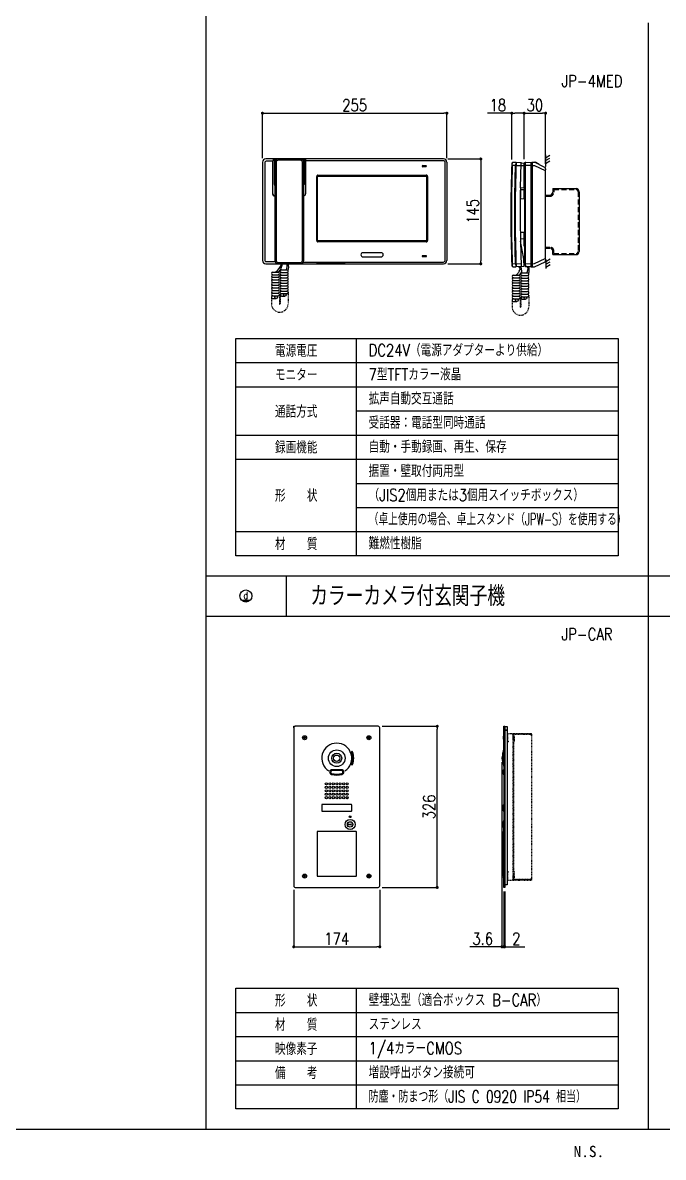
# Model space of a CAD drawing. Header units: millimetres. Extents: x 14 to 828, y 15 to 581.
# Drawn here: x 452 to 611.3, y 24.4 to 306.4 of the extents above; entities that cross this region are included whole.
import ezdxf
from ezdxf.enums import TextEntityAlignment as Align

# ---------------------------------------------------------------- set-up
doc = ezdxf.new("R2010")
doc.units = ezdxf.units.MM
doc.header["$LTSCALE"] = 0.2
for name, pattern in [('AI9-LTYPE2', [1.411111, 0.705556, -0.705556]), ('AI9-LTYPE3', [1.411111, 0.705556, -0.705556]), ('HIDDEN', [9.525, 6.35, -3.175])]:
    doc.linetypes.add(name, pattern=pattern)
doc.layers.get('Defpoints').update_dxf_attribs({"color": 5})
for name, color, linetype in [('1_シンボル', 2, 'Continuous'), ('1_寸法', 7, 'Continuous'), ('1_文字', 3, 'Continuous'), ('1_表', 7, 'Continuous'), ('枠内記述', 3, 'Continuous')]:
    doc.layers.add(name, color=color, linetype=linetype)
doc.styles.add('Dim', font='simplex.shx', dxfattribs={"width": 0.8, "bigfont": 'extfont2.shx'})
doc.styles.get("Standard").update_dxf_attribs({"font": 'simplex.shx', "width": 0.8, "bigfont": 'extfont2.shx'})
doc.styles.add('ゴシック', font='MS Gothic.ttf', dxfattribs={"height": 4})
doc.dimstyles.new('1-1', dxfattribs={"dimtxt": 3, "dimasz": 0.75, "dimexe": 0, "dimexo": 1, "dimgap": 0.5, "dimtad": 1, "dimdec": 0, "dimtxsty": 'Dim', "dimblk": 'DOT', "dimcen": 2.5, "dimadec": 0, "dimazin": 0, "dimtfac": 1, "dimtdec": 0, "dimtix": 1, "dimtmove": 2, "dimatfit": 3, "dimldrblk": '引出', "dimfxl": 1, "dimlwd": -1, "dimlwe": -1, "dimarcsym": 0})

# ---------------------------------------------------------------- blocks, each defined once
blk = doc.blocks.new('IT-ﾄﾞｱﾎﾝ')
at = {"linetype": 'ByBlock'}
blk.add_hatch(color=256, dxfattribs=at).paths.add_polyline_path([(-95, 34, 0.358477), (95, 34)])
blk.add_line((95, 34), (-95, 34), dxfattribs=at)
blk.add_circle((0, 150), 150, dxfattribs=at)
at = {"color": 0, "linetype": 'ByBlock', "width": 0.8}
blk.add_text('d', height=180, dxfattribs=at).set_placement((-5, 75), align=Align.CENTER)
blk = doc.blocks.new('_Dot')
at = {"color": 0, "linetype": 'ByBlock', "lineweight": -2}
blk.add_line((-0.5, 0), (-1, 0), dxfattribs=at)
at = {"color": 0, "linetype": 'ByBlock', "const_width": 0.5}
blk.add_lwpolyline([(-0.25, 0, 1), (0.25, 0, 1)], format="xyb", close=True, dxfattribs=at)
blk = doc.blocks.new('*D34')
at = {"layer": '1_寸法', "color": 0, "transparency": 16777216}
for p, q in [((519.39, 90.87), (519.39, 76.75)), ((540.77, 90.87), (540.77, 76.75)), ((520.14, 76.75), (540.02, 76.75))]:
    blk.add_line(p, q, dxfattribs=at)
at = {"layer": 'Defpoints', "color": 0, "transparency": 16777216}
for p in [(519.39, 91.87), (540.77, 91.87), (540.77, 76.75)]:
    blk.add_point(p, dxfattribs=at)
at = {"layer": '1_寸法', "color": 0, "transparency": 16777216, "xscale": 0.75, "yscale": 0.75, "zscale": 0.75, "rotation": 180}
blk.add_blockref('_Dot', (519.39, 76.75), dxfattribs=at)
at = {"layer": '1_寸法', "color": 0, "transparency": 16777216, "xscale": 0.75, "yscale": 0.75, "zscale": 0.75}
blk.add_blockref('_Dot', (540.77, 76.75), dxfattribs=at)
at = {"layer": '1_寸法', "color": 0, "transparency": 16777216, "insert": (530.08, 78.75), "char_height": 3, "attachment_point": 5, "style": 'Dim'}
blk.add_mtext('174', dxfattribs=at)
blk = doc.blocks.new('引出')
at = {"color": 0, "linetype": 'ByBlock', "lineweight": -2}
for p, q in [((-3.86, 1.04), (0, 0)), ((0, 0), (-1, 0))]:
    blk.add_line(p, q, dxfattribs=at)
blk = doc.blocks.new('*D35')
at = {"layer": '1_寸法', "color": 0, "transparency": 16777216}
for p, q in [((541.4, 131.55), (555.05, 131.55)), ((555.05, 92.25), (555.05, 130.8)), ((541.4, 91.5), (555.05, 91.5))]:
    blk.add_line(p, q, dxfattribs=at)
at = {"layer": 'Defpoints', "color": 0, "transparency": 16777216}
for p in [(540.4, 131.55), (555.05, 131.55), (540.4, 91.5)]:
    blk.add_point(p, dxfattribs=at)
at = {"layer": '1_寸法', "color": 0, "transparency": 16777216, "xscale": 0.75, "yscale": 0.75, "zscale": 0.75}
for p, rotation in [((555.05, 131.55), 90), ((555.05, 91.5), 270)]:
    blk.add_blockref('_Dot', p, dxfattribs=dict(at, rotation=rotation))
at = {"layer": '1_寸法', "color": 0, "transparency": 16777216, "insert": (553.05, 111.52), "char_height": 3, "attachment_point": 5, "rotation": 90, "style": 'Dim'}
blk.add_mtext('326', dxfattribs=at)
blk = doc.blocks.new('*D36')
at = {"layer": '1_寸法', "color": 0, "transparency": 16777216}
for p, q in [((571.59, 90.5), (571.59, 76.75)), ((571.83, 90.5), (571.83, 76.75)), ((570.84, 76.75), (570.09, 76.75)), ((571.59, 76.75), (571.83, 76.75)), ((572.58, 76.75), (573.33, 76.75))]:
    blk.add_line(p, q, dxfattribs=at)
at = {"layer": 'Defpoints', "color": 0, "transparency": 16777216}
for p in [(571.59, 91.5), (571.83, 91.5), (571.83, 76.75)]:
    blk.add_point(p, dxfattribs=at)
at = {"layer": '1_寸法', "color": 0, "transparency": 16777216, "xscale": 0.75, "yscale": 0.75, "zscale": 0.75}
blk.add_blockref('_Dot', (571.59, 76.75), dxfattribs=at)
at = {"layer": '1_寸法', "color": 0, "transparency": 16777216, "xscale": 0.75, "yscale": 0.75, "zscale": 0.75, "rotation": 180}
blk.add_blockref('_Dot', (571.83, 76.75), dxfattribs=at)
at = {"layer": '1_寸法', "color": 0, "transparency": 16777216, "insert": (574.71, 78.75), "char_height": 3, "attachment_point": 5, "style": 'Dim'}
blk.add_mtext('2', dxfattribs=at)
blk = doc.blocks.new('*D37')
at = {"layer": '1_寸法', "color": 0, "transparency": 16777216}
for p, q in [((571.14, 122.62), (571.14, 76.75)), ((571.59, 90.5), (571.59, 76.75)), ((570.39, 76.75), (569.64, 76.75)), ((571.14, 76.75), (571.59, 76.75)), ((572.34, 76.75), (573.09, 76.75))]:
    blk.add_line(p, q, dxfattribs=at)
at = {"layer": 'Defpoints', "color": 0, "transparency": 16777216}
for p in [(571.14, 123.62), (571.59, 91.5), (571.59, 76.75)]:
    blk.add_point(p, dxfattribs=at)
at = {"layer": '1_寸法', "color": 0, "transparency": 16777216, "xscale": 0.75, "yscale": 0.75, "zscale": 0.75}
blk.add_blockref('_Dot', (571.14, 76.75), dxfattribs=at)
at = {"layer": '1_寸法', "color": 0, "transparency": 16777216, "xscale": 0.75, "yscale": 0.75, "zscale": 0.75, "rotation": 180}
blk.add_blockref('_Dot', (571.59, 76.75), dxfattribs=at)
at = {"layer": '1_寸法', "color": 0, "transparency": 16777216, "insert": (566.36, 78.75), "char_height": 3, "attachment_point": 5, "style": 'Dim'}
blk.add_mtext('3.6', dxfattribs=at)
blk = doc.blocks.new('*D38')
at = {"layer": '1_寸法', "color": 0, "transparency": 16777216}
for p, q in [((511.62, 272.78), (511.62, 283.94)), ((512.37, 283.94), (556.71, 283.94)), ((557.46, 272.78), (557.46, 283.94))]:
    blk.add_line(p, q, dxfattribs=at)
at = {"layer": 'Defpoints', "color": 0, "transparency": 16777216}
for p in [(557.46, 283.94), (511.62, 271.78), (557.46, 271.78)]:
    blk.add_point(p, dxfattribs=at)
at = {"layer": '1_寸法', "color": 0, "transparency": 16777216, "xscale": 0.75, "yscale": 0.75, "zscale": 0.75, "rotation": 180}
blk.add_blockref('_Dot', (511.62, 283.94), dxfattribs=at)
at = {"layer": '1_寸法', "color": 0, "transparency": 16777216, "xscale": 0.75, "yscale": 0.75, "zscale": 0.75}
blk.add_blockref('_Dot', (557.46, 283.94), dxfattribs=at)
at = {"layer": '1_寸法', "color": 0, "transparency": 16777216, "insert": (534.54, 285.94), "char_height": 3, "attachment_point": 5, "style": 'Dim'}
blk.add_mtext('255', dxfattribs=at)
blk = doc.blocks.new('*D39')
at = {"layer": '1_寸法', "color": 0, "transparency": 16777216}
for p, q in [((557.65, 272.57), (565.88, 272.57)), ((565.88, 271.82), (565.88, 247.26)), ((557.65, 246.51), (565.88, 246.51))]:
    blk.add_line(p, q, dxfattribs=at)
at = {"layer": 'Defpoints', "color": 0, "transparency": 16777216}
for p in [(556.65, 272.57), (556.65, 246.51), (565.88, 246.51)]:
    blk.add_point(p, dxfattribs=at)
at = {"layer": '1_寸法', "color": 0, "transparency": 16777216, "xscale": 0.75, "yscale": 0.75, "zscale": 0.75}
for p, rotation in [((565.88, 272.57), 90), ((565.88, 246.51), 270)]:
    blk.add_blockref('_Dot', p, dxfattribs=dict(at, rotation=rotation))
at = {"layer": '1_寸法', "color": 0, "transparency": 16777216, "insert": (563.88, 259.54), "char_height": 3, "attachment_point": 5, "rotation": 90, "style": 'Dim'}
blk.add_mtext('145', dxfattribs=at)
blk = doc.blocks.new('*D40')
at = {"layer": '1_寸法', "color": 0, "transparency": 16777216}
for p, q in [((573.58, 272.45), (573.58, 283.94)), ((575.9, 283.94), (574.33, 283.94)), ((576.65, 272.48), (576.65, 283.94))]:
    blk.add_line(p, q, dxfattribs=at)
at = {"layer": 'Defpoints', "color": 0, "transparency": 16777216}
for p in [(573.58, 283.94), (573.58, 271.45), (576.65, 271.48)]:
    blk.add_point(p, dxfattribs=at)
at = {"layer": '1_寸法', "color": 0, "transparency": 16777216, "xscale": 0.75, "yscale": 0.75, "zscale": 0.75, "rotation": 180}
blk.add_blockref('_Dot', (573.58, 283.94), dxfattribs=at)
at = {"layer": '1_寸法', "color": 0, "transparency": 16777216, "xscale": 0.75, "yscale": 0.75, "zscale": 0.75}
blk.add_blockref('_Dot', (576.65, 283.94), dxfattribs=at)
at = {"layer": '1_寸法', "color": 0, "transparency": 16777216, "insert": (570.11, 285.94), "char_height": 3, "attachment_point": 5, "style": 'Dim'}
blk.add_mtext('18', dxfattribs=at)
blk = doc.blocks.new('*D41')
at = {"layer": '1_寸法', "color": 0, "transparency": 16777216}
for p, q in [((576.65, 272.48), (576.65, 283.94)), ((577.4, 283.94), (581.25, 283.94)), ((582, 271.33), (582, 283.94))]:
    blk.add_line(p, q, dxfattribs=at)
at = {"layer": 'Defpoints', "color": 0, "transparency": 16777216}
for p in [(582, 283.94), (576.65, 271.48), (582, 270.33)]:
    blk.add_point(p, dxfattribs=at)
at = {"layer": '1_寸法', "color": 0, "transparency": 16777216, "xscale": 0.75, "yscale": 0.75, "zscale": 0.75, "rotation": 180}
blk.add_blockref('_Dot', (576.65, 283.94), dxfattribs=at)
at = {"layer": '1_寸法', "color": 0, "transparency": 16777216, "xscale": 0.75, "yscale": 0.75, "zscale": 0.75}
blk.add_blockref('_Dot', (582, 283.94), dxfattribs=at)
at = {"layer": '1_寸法', "color": 0, "transparency": 16777216, "insert": (579.32, 285.94), "char_height": 3, "attachment_point": 5, "style": 'Dim'}
blk.add_mtext('30', dxfattribs=at)

msp = doc.modelspace()

# ---------------------------------------------------------------- linework, layer by layer
at = {"layer": '1_シンボル', "color": 7, "linetype": 'Continuous'}
for points in [[(582, 273.61), (582, 270.69)], [(511.62, 271.76), (511.62, 247.32)], [(512.21, 271.66), (512.21, 247.42)], [(515.49, 272.57), (512.43, 272.57)], [(514.15, 271.99), (512.53, 271.99)], [(514.15, 271.99), (514.15, 263.9)], [(514.24, 272.13), (514.23, 272.12)], [(514.23, 263.94), (514.23, 272.12)], [(514.24, 272.44), (514.24, 272.44), (514.24, 272.45), (514.24, 272.45)], [(514.24, 272.44), (514.24, 272.13)], [(514.3, 272.49), (514.62, 272.49)], [(514.59, 266.24), (514.59, 272.22)], [(514.62, 272.49), (514.77, 272.54)], [(514.68, 271.76), (514.68, 247.32)], [(514.99, 271.74), (514.99, 247.34)], [(515.09, 272.56), (515.33, 272.56)], [(521.06, 272.57), (515.49, 272.57)], [(521.04, 272.24), (520.29, 272.24), (519.2, 272.24), (518.66, 272.24), (517.88, 272.24), (517.35, 272.24), (516.26, 272.24), (515.51, 272.24)], [(521.55, 271.74), (521.55, 271.78), (521.55, 271.81), (521.54, 271.86), (521.53, 271.89), (521.51, 271.94), (521.5, 271.97), (521.47, 272.02), (521.45, 272.05), (521.42, 272.08), (521.38, 272.12), (521.35, 272.14), (521.3, 272.17), (521.28, 272.18), (521.24, 272.2), (521.22, 272.21), (521.17, 272.23), (521.13, 272.24), (521.08, 272.24), (521.04, 272.24)], [(521.06, 272.57), (521.13, 272.57), (521.22, 272.56), (521.28, 272.54), (521.37, 272.51), (521.42, 272.49), (521.51, 272.44), (521.55, 272.41), (521.63, 272.34), (521.66, 272.31), (521.71, 272.25), (521.73, 272.21), (521.78, 272.12), (521.81, 272.07), (521.84, 271.99), (521.85, 271.92), (521.87, 271.83), (521.87, 271.76)], [(556.65, 272.57), (521.06, 272.57)], [(521.22, 272.56), (521.46, 272.56)], [(521.46, 272.56), (521.48, 272.56), (521.5, 272.56), (521.52, 272.56), (521.54, 272.56), (521.57, 272.56), (521.59, 272.55), (521.61, 272.55), (521.63, 272.55), (521.64, 272.55), (521.67, 272.55), (521.69, 272.55), (521.71, 272.55), (521.73, 272.55), (521.76, 272.55), (521.78, 272.54)], [(521.55, 247.34), (521.55, 271.74)], [(521.78, 272.54), (521.93, 272.49)], [(521.87, 247.31), (521.87, 271.76)], [(521.93, 272.49), (521.93, 272.48), (521.94, 272.47), (521.95, 272.44), (521.95, 272.43), (521.95, 272.41), (521.95, 272.4), (521.95, 272.38), (521.95, 272.37), (521.96, 272.35), (521.96, 272.34), (521.96, 272.32), (521.96, 272.3), (521.96, 272.29), (521.96, 272.27), (521.96, 272.25), (521.96, 272.24), (521.96, 272.22)], [(521.93, 272.49), (522.26, 272.49)], [(521.96, 272.22), (521.96, 266.24)], [(522.31, 272.44), (522.31, 272.13)], [(556.58, 272.13), (522.31, 272.13)], [(522.31, 272.13), (522.32, 272.12)], [(522.32, 272.12), (522.32, 263.94)], [(551.44, 270.91), (552.25, 270.91)], [(557.02, 247.39), (557.02, 271.69)], [(557.46, 271.76), (557.46, 247.32)], [(573.68, 271.46), (573.58, 271.45)], [(573.81, 271.72), (573.6, 271.51)], [(573.91, 271.73), (573.71, 271.52)], [(574, 270.95), (573.71, 270.95)], [(573.87, 271.75), (574.58, 271.79)], [(574.55, 270.98), (574, 270.95)], [(574.55, 246.53), (574.45, 249.87), (574.37, 254.41), (574.34, 257.03), (574.34, 260.48), (574.37, 263.1), (574.45, 267.64), (574.55, 270.98)], [(574.57, 271.7), (574.55, 270.98)], [(574.55, 270.98), (574.64, 270.98)], [(574.55, 270.98), (574.64, 270.98)], [(574.55, 270.98), (574.64, 270.98)], [(574.58, 271.79), (574.57, 271.7)], [(574.57, 271.7), (574.66, 271.7)], [(574.57, 271.7), (574.66, 271.7)], [(574.59, 271.7), (574.66, 271.7)], [(574.64, 270.98), (575.9, 270.91)], [(574.67, 271.79), (574.66, 271.7)], [(574.67, 271.79), (575.92, 271.72)], [(575.75, 265.4), (575.94, 271.54)], [(575.9, 270.91), (576.64, 270.94)], [(575.92, 271.72), (575.92, 271.6)], [(576.65, 271.48), (576.01, 271.51)], [(576.65, 271.48), (576.01, 271.51)], [(576.65, 271.48), (576.01, 271.51)], [(576.64, 265.45), (576.64, 271.48)], [(576.82, 271.2), (576.91, 271.3)], [(576.82, 262.65), (576.82, 271.2)], [(576.9, 271.71), (578.44, 271.79)], [(576.91, 271.3), (577, 271.3)], [(576.91, 271.3), (576.91, 271.3)], [(577, 246.21), (577, 271.66)], [(577, 270.91), (577.05, 270.91)], [(578.44, 270.98), (577.05, 270.91)], [(578.44, 271.79), (578.44, 271.59)], [(578.44, 245.72), (578.44, 271.59)], [(578.44, 271.59), (578.62, 271.59)], [(578.44, 270.98), (578.62, 270.98)], [(578.62, 271.79), (579.48, 271.74)], [(578.62, 271.79), (578.62, 271.59)], [(578.62, 271.59), (578.62, 245.72)], [(578.62, 270.98), (579.25, 270.95)], [(580.42, 271.2), (579.25, 271.75)], [(579.25, 270.95), (581.92, 269.67)], [(580.42, 271.3), (579.48, 271.74)], [(580.42, 271.2), (580.42, 271.3)], [(580.42, 271.2), (581.9, 270.49)], [(582, 272.89), (583.07, 273.51)], [(582, 272.17), (583.07, 272.79)], [(582, 271.45), (583.07, 272.08)], [(582, 271.45), (583.07, 272.08)], [(525.09, 252.27), (525.09, 268.25)], [(525.33, 252.3), (525.33, 268.21)], [(525.39, 268.55), (552.33, 268.55)], [(525.42, 268.3), (552.3, 268.3)], [(552.25, 270.64), (551.44, 270.64)], [(552.38, 268.21), (552.38, 252.3)], [(552.63, 268.25), (552.63, 252.27)], [(581.92, 269.67), (582, 269.67)], [(582, 270.15), (582, 270.33)], [(582, 270.15), (582, 269.83)], [(582, 247.68), (582, 269.83)], [(575.75, 265.4), (576.64, 265.45)], [(576.64, 265.45), (576.64, 264.91)], [(583.79, 265.2), (589.57, 265.2)], [(583.79, 265.2), (583.79, 264.32)], [(575.74, 262.8), (575.74, 264.79)], [(575.79, 262.74), (576.82, 262.65)], [(576.64, 264.91), (575.82, 264.87)], [(576.64, 264.91), (575.82, 264.87)], [(576.64, 264.91), (575.82, 264.87)], [(576.64, 262.72), (576.64, 264.91)], [(576.82, 254.42), (576.82, 262.65)], [(582.03, 263.56), (583.04, 263.56)], [(590.32, 264.44), (590.32, 249.55)], [(575.86, 254.34), (576.64, 254.41)], [(576.64, 254.41), (576.82, 254.42)], [(576.64, 252.59), (576.64, 254.36)], [(576.82, 254.42), (576.82, 250.87)], [(552.33, 251.97), (525.39, 251.97)], [(552.3, 252.21), (525.42, 252.21)], [(576.59, 252.65), (575.74, 252.7)], [(576.49, 248.12), (575.76, 252.1)], [(575.76, 252.1), (575.92, 245.96)], [(576.64, 250.93), (576.64, 252.59)], [(541.1, 249.27), (536.61, 249.27)], [(536.61, 248.23), (541.1, 248.23)], [(552.29, 248.48), (551.4, 248.48)], [(551.4, 248.3), (552.29, 248.3)], [(576.66, 248.37), (576.82, 248.37)], [(576.82, 250.87), (576.69, 250.87)], [(576.82, 248.37), (576.82, 250.87)], [(576.82, 248.37), (576.82, 247.56)], [(582.03, 250.43), (583.04, 250.43)], [(583.79, 248.8), (583.79, 249.68)], [(583.79, 248.8), (589.57, 248.8)], [(512.43, 246.51), (525.02, 246.51)], [(512.53, 247.09), (514.71, 247.09)], [(515.51, 246.84), (516.26, 246.84), (517.35, 246.84), (517.88, 246.84), (518.66, 246.84), (519.2, 246.84), (520.29, 246.84), (521.04, 246.84)], [(521.77, 246.94), (556.58, 246.94)], [(525.02, 246.51), (525.06, 246.54)], [(532.16, 246.54), (525.06, 246.54)], [(525.14, 246.51), (525.11, 246.54)], [(525.14, 246.51), (532.08, 246.51)], [(525.18, 246.54), (525.15, 246.51)], [(525.18, 246.54), (525.18, 246.54)], [(532.08, 246.51), (532.11, 246.54)], [(532.2, 246.51), (532.16, 246.54)], [(532.2, 246.51), (556.65, 246.51)], [(573.6, 246), (573.81, 245.79)], [(573.71, 246.56), (573.68, 246.05)], [(573.71, 246.56), (574.55, 246.53)], [(573.91, 245.78), (573.71, 245.99)], [(573.87, 245.76), (574.58, 245.72)], [(573.91, 245.78), (573.92, 245.78), (573.93, 245.77), (573.93, 245.77), (573.94, 245.76), (573.95, 245.76)], [(573.95, 245.76), (573.96, 245.76), (573.96, 245.76), (573.96, 245.76)], [(573.96, 245.76), (573.97, 245.75)], [(574.55, 246.53), (574.57, 245.81)], [(574.55, 246.53), (574.64, 246.53)], [(574.57, 245.81), (574.66, 245.81)], [(574.58, 245.72), (574.57, 245.81)], [(574.64, 246.53), (575.9, 246.6)], [(574.66, 245.81), (574.67, 245.72)], [(576.64, 245.83), (574.67, 245.72)], [(575.92, 245.96), (575.96, 245.79)], [(576.82, 247.56), (576.66, 247.57)], [(576.82, 246.31), (576.82, 247.56)], [(576.82, 246.31), (576.91, 246.21)], [(576.91, 246.21), (576.91, 246.21)], [(576.91, 246.21), (577, 246.21)], [(577, 246.6), (578.44, 246.53)], [(577, 246.21), (577, 245.85)], [(578.44, 245.72), (577.05, 245.79)], [(578.44, 246.53), (578.62, 246.53)], [(578.44, 245.72), (578.62, 245.72)], [(578.62, 246.53), (579.25, 246.56)], [(578.62, 245.72), (579.25, 245.75)], [(578.62, 245.72), (579.25, 245.75)], [(579.25, 246.56), (581.92, 247.84)], [(579.25, 245.75), (581.9, 247.02)], [(581.92, 247.84), (582, 247.84)], [(582, 247.68), (582, 247.36)], [(582, 247.18), (582, 247.36)], [(582.03, 247.12), (583.11, 247.74)], [(582.03, 247.52), (582.03, 245.33)], [(582.03, 246.4), (583.11, 247.02)], [(582.03, 245.69), (583.11, 246.31)], [(514.16, 244.46), (514.92, 244.46)], [(514.16, 243.81), (515.5, 243.81)], [(514.16, 243.15), (515.5, 243.15)], [(514.92, 244.46), (515.5, 244.46)], [(516.33, 245), (517.68, 245)], [(516.33, 244.34), (517.68, 244.34)], [(516.33, 243.69), (517.68, 243.69)], [(516.33, 243.03), (517.68, 243.03)], [(573.98, 243.71), (574.74, 243.71)], [(573.98, 243.05), (575.32, 243.05)], [(574.74, 243.71), (575.32, 243.71)], [(576.15, 244.25), (577.5, 244.25)], [(576.15, 243.59), (577.5, 243.59)], [(576.15, 242.94), (577.5, 242.94)], [(514.16, 242.5), (515.5, 242.5)], [(514.16, 242.49), (515.5, 242.49)], [(514.16, 241.84), (515.5, 241.84)], [(514.16, 241.18), (515.5, 241.18)], [(514.16, 241.18), (515.5, 241.18)], [(514.16, 240.52), (515.5, 240.52)], [(514.16, 239.87), (515.5, 239.87)], [(514.16, 239.86), (515.5, 239.86)], [(516.33, 242.38), (517.68, 242.38)], [(516.33, 241.72), (517.68, 241.72)], [(516.33, 241.06), (517.68, 241.06)], [(516.33, 240.41), (517.68, 240.41)], [(516.33, 239.74), (517.68, 239.74)], [(573.98, 242.4), (575.32, 242.4)], [(573.98, 241.75), (575.32, 241.75)], [(573.98, 241.74), (575.32, 241.74)], [(573.98, 241.09), (575.32, 241.09)], [(573.98, 240.43), (575.32, 240.43)], [(573.98, 240.43), (575.32, 240.43)], [(573.98, 239.77), (575.32, 239.77)], [(576.15, 242.28), (577.5, 242.28)], [(576.15, 241.63), (577.5, 241.63)], [(576.15, 240.97), (577.5, 240.97)], [(576.15, 240.31), (577.5, 240.31)], [(514.16, 239.2), (515.5, 239.2)], [(514.16, 238.55), (515.5, 238.55)], [(514.2, 237.88), (515, 237.88)], [(516.33, 239.09), (517.68, 239.09)], [(516.37, 238.44), (517.18, 238.44)], [(573.98, 239.12), (575.32, 239.12)], [(573.98, 239.11), (575.32, 239.11)], [(573.98, 238.45), (575.32, 238.45)], [(573.98, 237.8), (575.32, 237.8)], [(574.02, 237.13), (574.82, 237.13)], [(576.15, 239.66), (577.5, 239.66)], [(576.15, 238.99), (577.5, 238.99)], [(576.15, 238.34), (577.5, 238.34)], [(576.2, 237.69), (577, 237.69)], [(519.39, 131.18), (519.39, 131.55), (519.76, 131.55)], [(571.37, 124.4), (571.37, 124.49)], [(571.59, 125.64), (571.59, 121.61), (571.58, 121.61)], [(571.59, 125.64), (571.58, 125.64)], [(571.14, 123.62), (571.37, 123.62)], [(571.37, 122.76), (571.37, 122.84)], [(531.26, 120.55), (528.89, 120.55)], [(571.57, 119.46), (571.55, 119.64), (571.47, 120.74), (571.59, 120.75)], [(571.49, 119.7), (571.5, 119.68), (571.5, 119.66), (571.52, 119.65), (571.53, 119.64), (571.55, 119.64)], [(571.55, 119.64), (571.59, 119.64)], [(571.56, 119.46), (571.59, 119.46)], [(532.86, 113.62), (532.79, 113.67), (532.61, 113.54), (532.62, 113.53)], [(532.92, 113.75), (532.85, 113.7), (532.89, 113.67)], [(571.46, 112.04), (571.59, 112.05)], [(571.46, 110.51), (571.46, 112.04)], [(571.46, 110.51), (571.59, 110.5)], [(571.51, 94.61), (571.51, 105.38), (571.59, 105.38)], [(571.51, 105.26), (571.59, 105.26)]]:
    msp.add_lwpolyline(points, dxfattribs=at)
for points in [[(512.43, 272.57, 0.414214), (511.62, 271.76)], [(512.53, 271.99, 0.414541), (512.21, 271.66)], [(514.3, 272.49, 0.398756), (514.24, 272.45)], [(514.62, 272.49, 0.084787), (514.59, 272.22)], [(515.49, 272.57, 0.413924), (514.68, 271.76)], [(515.09, 272.56, 0.030991), (514.77, 272.54)], [(515.51, 272.24, 0.418422), (514.99, 271.74)], [(522.31, 272.44, 0.377982), (522.26, 272.49)], [(551.44, 270.91, 1), (551.44, 270.64)], [(552.25, 270.64, 1), (552.25, 270.91)], [(557.02, 271.69, 0.414545), (556.58, 272.13)], [(557.46, 271.76, 0.414214), (556.65, 272.57)], [(573.58, 271.45, 0.017664), (573.58, 246.06)], [(573.71, 270.95, 0.016976), (573.71, 246.56)], [(573.6, 271.51, 0.187298), (573.58, 271.45)], [(573.71, 271.52, 0.191709), (573.68, 271.46)], [(573.71, 270.95, 0.061032), (573.68, 271.46)], [(573.87, 271.75, 0.187272), (573.81, 271.72)], [(573.97, 271.75, 0.18833), (573.91, 271.73)], [(574.66, 271.7, 0.01806), (574.66, 245.81)], [(574.66, 271.7, 0.01806), (574.66, 245.81)], [(574.66, 271.7, 0.01806), (574.66, 245.81)], [(575.92, 271.6, 0.40943), (576.01, 271.51)], [(575.92, 271.6, 0.40943), (576.01, 271.51)], [(576.9, 271.71, 0.358834), (576.64, 271.48)], [(577.05, 271.72, 0.39896), (577, 271.66)], [(525.39, 268.55, 0.417825), (525.09, 268.25)], [(525.42, 268.3, 0.417822), (525.33, 268.21)], [(552.38, 268.21, 0.417822), (552.3, 268.3)], [(552.63, 268.25, 0.417813), (552.33, 268.55)], [(582, 270.33, 0.288836), (581.9, 270.49)], [(582, 269.83, 0.229416), (582, 270.15)], [(514.59, 266.24, 0.141523), (514.68, 265.92)], [(521.87, 265.92, 0.141523), (521.96, 266.24)], [(575.75, 265.4, 0.00929), (575.75, 252.13)], [(590.32, 264.44, 0.414214), (589.57, 265.2)], [(514.15, 263.9, 0.394836), (514.68, 263.33)], [(514.23, 263.94, 0.367112), (514.68, 263.41)], [(521.87, 263.41, 0.367112), (522.32, 263.94)], [(575.82, 264.87, 0.386208), (575.74, 264.78)], [(575.82, 264.87, 0.386208), (575.74, 264.78)], [(575.74, 262.8, 0.388867), (575.79, 262.74)], [(576.64, 262.72, 0.388875), (576.69, 262.67)], [(583.04, 263.56, 0.414214), (583.79, 264.32)], [(575.86, 254.34, 0.255411), (575.72, 254.25)], [(576.69, 254.41, 0.39896), (576.64, 254.36)], [(525.09, 252.27, 0.417813), (525.39, 251.97)], [(525.33, 252.3, 0.417822), (525.42, 252.21)], [(552.3, 252.21, 0.417822), (552.38, 252.3)], [(552.33, 251.97, 0.417813), (552.63, 252.27)], [(576.64, 252.59, 0.396059), (576.59, 252.65)], [(536.61, 249.27, 1), (536.61, 248.23)], [(541.1, 248.23, 1), (541.1, 249.27)], [(551.4, 248.48, 1), (551.4, 248.3)], [(552.29, 248.3, 1), (552.29, 248.48)], [(576.63, 248.34, 0.214501), (576.63, 247.59)], [(576.66, 248.37, 0.281025), (576.63, 248.34)], [(576.64, 250.93, 0.398943), (576.69, 250.87)], [(583.79, 249.68, 0.414214), (583.04, 250.43)], [(589.57, 248.8, 0.414214), (590.32, 249.55)], [(511.62, 247.32, 0.414214), (512.43, 246.51)], [(512.21, 247.42, 0.414541), (512.53, 247.09)], [(514.68, 247.32, 0.41423), (515.49, 246.51)], [(514.99, 247.34, 0.418441), (515.51, 246.84)], [(521.04, 246.84, 0.418462), (521.55, 247.34)], [(521.06, 246.51, 0.413922), (521.87, 247.31)], [(556.58, 246.94, 0.414545), (557.02, 247.39)], [(556.65, 246.51, 0.414214), (557.46, 247.32)], [(573.58, 246.06, 0.187298), (573.6, 246)], [(573.68, 246.05, 0.188953), (573.71, 245.99)], [(573.81, 245.79, 0.187272), (573.87, 245.76)], [(576.64, 245.83, 0.032018), (576.49, 248.12)], [(576.63, 247.59, 0.281025), (576.66, 247.57)], [(577, 245.85, 0.398959), (577.05, 245.79)], [(581.9, 247.02, 0.288836), (582, 247.18)], [(582, 247.36, 0.229416), (582, 247.68)], [(514.16, 244.46, 0.999998), (514.16, 243.81)], [(514.16, 243.81, 0.999998), (514.16, 243.15)], [(514.16, 243.15, 0.999998), (514.16, 242.49)], [(515.5, 243.81, 1.000002), (515.5, 244.46)], [(515.5, 243.15, 1.000002), (515.5, 243.81)], [(515.5, 242.49, 1.000002), (515.5, 243.15)], [(516.33, 245, 0.999998), (516.33, 244.34)], [(516.33, 244.34, 0.999998), (516.33, 243.69)], [(516.33, 243.69, 0.999998), (516.33, 243.03)], [(516.33, 243.04, 0.999998), (516.33, 242.38)], [(517.68, 244.34, 1.000002), (517.68, 245)], [(517.68, 243.69, 1.000002), (517.68, 244.34)], [(517.68, 243.03, 1.000002), (517.68, 243.69)], [(517.68, 242.38, 1.000002), (517.68, 243.04)], [(573.98, 243.71, 0.999998), (573.98, 243.05)], [(573.98, 243.05, 0.999998), (573.98, 242.4)], [(575.32, 243.05, 1.000002), (575.32, 243.71)], [(575.32, 242.4, 1.000002), (575.32, 243.05)], [(576.15, 244.25, 0.999998), (576.15, 243.59)], [(576.15, 243.59, 0.999998), (576.15, 242.94)], [(576.15, 242.94, 0.999998), (576.15, 242.28)], [(577.5, 243.59, 1.000002), (577.5, 244.25)], [(577.5, 242.94, 1.000002), (577.5, 243.59)], [(577.5, 242.28, 1.000002), (577.5, 242.94)], [(514.16, 242.5, 0.999998), (514.16, 241.84)], [(514.16, 241.84, 0.999998), (514.16, 241.18)], [(514.16, 241.18, 0.999998), (514.16, 240.52)], [(514.16, 240.52, 0.999998), (514.16, 239.87)], [(514.16, 239.86, 0.999998), (514.16, 239.2)], [(515.5, 241.84, 1.000002), (515.5, 242.5)], [(515.5, 241.18, 1.000002), (515.5, 241.84)], [(515.5, 240.52, 1.000002), (515.5, 241.18)], [(515.5, 239.87, 1.000002), (515.5, 240.52)], [(515.5, 239.2, 1.000002), (515.5, 239.86)], [(516.33, 242.38, 0.999998), (516.33, 241.72)], [(516.33, 241.72, 0.999998), (516.33, 241.06)], [(516.33, 241.06, 0.999998), (516.33, 240.41)], [(516.33, 240.4, 0.999998), (516.33, 239.74)], [(516.33, 239.74, 0.999998), (516.33, 239.09)], [(517.68, 241.72, 1.000002), (517.68, 242.38)], [(517.68, 241.06, 1.000002), (517.68, 241.72)], [(517.68, 240.41, 1.000002), (517.68, 241.06)], [(517.68, 239.74, 1.000002), (517.68, 240.4)], [(517.68, 239.09, 1.000002), (517.68, 239.74)], [(573.98, 242.4, 0.999998), (573.98, 241.74)], [(573.98, 241.75, 0.999998), (573.98, 241.09)], [(573.98, 241.09, 0.999998), (573.98, 240.43)], [(573.98, 240.43, 0.999998), (573.98, 239.77)], [(573.98, 239.77, 0.999998), (573.98, 239.12)], [(575.32, 241.74, 1.000002), (575.32, 242.4)], [(575.32, 241.09, 1.000002), (575.32, 241.75)], [(575.32, 240.43, 1.000002), (575.32, 241.09)], [(575.32, 239.77, 1.000002), (575.32, 240.43)], [(575.32, 239.12, 1.000002), (575.32, 239.77)], [(576.15, 242.28, 0.999998), (576.15, 241.63)], [(576.15, 241.63, 0.999998), (576.15, 240.97)], [(576.15, 240.97, 0.999998), (576.15, 240.31)], [(576.15, 240.31, 0.999998), (576.15, 239.66)], [(577.5, 241.63, 1.000002), (577.5, 242.28)], [(577.5, 240.97, 1.000002), (577.5, 241.63)], [(577.5, 240.31, 1.000002), (577.5, 240.97)], [(577.5, 239.66, 1.000002), (577.5, 240.31)], [(514.16, 239.2, 0.999998), (514.16, 238.55)], [(514.2, 238.54, 0.414213), (513.87, 238.21)], [(513.87, 238.21, 0.414214), (514.2, 237.88)], [(515.5, 238.55, 1.000002), (515.5, 239.2)], [(516.37, 239.09, 0.999998), (516.37, 238.44)], [(573.98, 239.11, 0.999998), (573.98, 238.45)], [(573.98, 238.45, 0.999998), (573.98, 237.8)], [(574.02, 237.79, 0.414213), (573.69, 237.46)], [(573.69, 237.46, 0.414214), (574.02, 237.13)], [(575.32, 238.45, 1.000002), (575.32, 239.11)], [(575.32, 237.8, 1.000002), (575.32, 238.45)], [(576.15, 239.65, 0.999998), (576.15, 238.99)], [(576.15, 238.99, 0.999998), (576.15, 238.34)], [(576.2, 238.34, 0.999998), (576.2, 237.69)], [(577.5, 238.99, 1.000002), (577.5, 239.65)], [(577.5, 238.34, 1.000002), (577.5, 238.99)], [(571.49, 125.22), (571.49, 125.25), (571.52, 125.33), (571.52, 125.58, -0.414214), (571.59, 125.64), (571.59, 128.23), (571.59, 129.21), (571.59, 131.55), (571.83, 131.55), (571.83, 131.48), (571.83, 92.17), (571.83, 131.48), (572.45, 131.48), (572.45, 130.63), (572.45, 128.88), (572.45, 128.56), (572.45, 127.86), (572.45, 102.68), (572.45, 94.48), (572.45, 94.16), (572.45, 92.17), (571.83, 92.17), (571.83, 91.5), (571.59, 91.5), (571.59, 93.83, -0.063617), (571.5, 94.11, 0.063617), (571.59, 93.83), (571.59, 94.82), (571.59, 105.38), (571.59, 106.16), (571.59, 108.16, 0.18396), (571.56, 108.13), (571.48, 107.84), (571.48, 106.49), (571.56, 106.19, 0.18396), (571.59, 106.16)], [(532.09, 120.46, 3.430845), (528.07, 120.46)], [(571.5, 128.94), (571.5, 128.94, 0.006942), (571.49, 128.9), (571.49, 128.9), (571.49, 128.89), (571.49, 128.89), (571.49, 128.88), (571.49, 128.88), (571.49, 128.87), (571.49, 128.87), (571.49, 128.86), (571.48, 128.86), (571.48, 128.85), (571.48, 128.84), (571.48, 128.84), (571.48, 128.83), (571.48, 128.83), (571.48, 128.82), (571.48, 128.82), (571.48, 128.81), (571.48, 128.81), (571.48, 128.8), (571.48, 128.8), (571.49, 128.79), (571.49, 128.79), (571.49, 128.78), (571.5, 128.78, 0.027), (571.5, 128.66), (571.49, 128.66), (571.49, 128.66), (571.49, 128.65), (571.48, 128.65), (571.48, 128.64), (571.48, 128.64), (571.48, 128.63), (571.48, 128.62), (571.48, 128.62), (571.48, 128.61), (571.48, 128.61), (571.48, 128.6), (571.48, 128.6), (571.48, 128.59), (571.48, 128.59), (571.49, 128.58), (571.49, 128.58), (571.49, 128.57), (571.49, 128.56), (571.49, 128.56), (571.49, 128.55), (571.49, 128.55), (571.49, 128.54), (571.49, 128.54, 0.006942), (571.5, 128.51), (571.5, 128.51)], [(571.37, 124.49), (571.38, 124.49), (571.38, 124.67), (571.38, 124.75, 0.043173), (571.38, 124.76)], [(571.38, 124.76), (571.38, 124.82), (571.39, 124.86, 0.073998), (571.4, 124.87)], [(571.4, 124.87), (571.4, 124.93), (571.41, 124.97, 0.115101), (571.42, 124.99)], [(571.42, 124.99), (571.42, 125.04), (571.43, 125.07, 0.147867), (571.45, 125.1)], [(571.45, 125.1), (571.45, 125.14), (571.46, 125.18, 0.192923), (571.49, 125.22)], [(571.38, 122.49, 0.043173), (571.38, 122.5), (571.38, 122.58), (571.38, 122.75), (571.37, 122.76)], [(571.4, 122.37, 0.073998), (571.39, 122.39), (571.38, 122.42), (571.38, 122.49)], [(571.42, 122.26, 0.115101), (571.41, 122.28), (571.4, 122.32), (571.4, 122.37)], [(571.45, 122.14, 0.147867), (571.43, 122.17), (571.42, 122.21), (571.42, 122.26)], [(571.49, 122.03, 0.192923), (571.46, 122.07), (571.45, 122.1), (571.45, 122.15)], [(571.49, 122.03), (571.49, 122), (571.52, 121.92), (571.52, 121.67, 0.414214), (571.59, 121.61), (571.59, 120.75), (571.59, 119.46), (571.59, 112.05), (571.59, 110.5), (571.59, 108.16)], [(528.89, 120.55, 0.87496), (528.8, 119.83)], [(528.8, 119.83, 0.133975), (531.36, 119.83)], [(531.36, 119.83, 0.87496), (531.26, 120.55)], [(571.47, 120.74, 0.428843), (571.41, 120.68), (571.51, 119.52)], [(571.51, 119.52, 0.379599), (571.57, 119.46)], [(533.04, 107.33, 0.230358), (533.04, 106.99)], [(533.75, 106.99, 0.230358), (533.75, 107.33)], [(571.5, 94.54), (571.5, 94.54, 0.006942), (571.49, 94.51), (571.49, 94.5), (571.49, 94.5), (571.49, 94.49), (571.49, 94.49), (571.49, 94.48), (571.49, 94.48), (571.49, 94.47), (571.49, 94.46), (571.48, 94.46), (571.48, 94.45), (571.48, 94.45), (571.48, 94.44), (571.48, 94.44), (571.48, 94.43), (571.48, 94.43), (571.48, 94.42), (571.48, 94.42), (571.48, 94.41), (571.48, 94.4), (571.48, 94.4), (571.49, 94.39), (571.49, 94.39), (571.49, 94.39), (571.5, 94.39, 0.027), (571.5, 94.26), (571.49, 94.26), (571.49, 94.26), (571.49, 94.26), (571.48, 94.25), (571.48, 94.24), (571.48, 94.24), (571.48, 94.23), (571.48, 94.23), (571.48, 94.22), (571.48, 94.22), (571.48, 94.21), (571.48, 94.21), (571.48, 94.2), (571.48, 94.2), (571.48, 94.19), (571.49, 94.18), (571.49, 94.18), (571.49, 94.17), (571.49, 94.17), (571.49, 94.16), (571.49, 94.16), (571.49, 94.15), (571.49, 94.15), (571.49, 94.14, 0.006942), (571.5, 94.11), (571.5, 94.11)]]:
    msp.add_lwpolyline(points, format="xyb", dxfattribs=at)
at = {"layer": '1_シンボル', "color": 7, "linetype": 'HIDDEN'}
for points in [[(582.03, 263.31), (583.04, 263.31)], [(584.04, 264.94), (589.57, 264.94)], [(584.04, 264.94), (584.04, 264.32)], [(590.07, 264.44), (590.07, 249.55)], [(582.03, 250.68), (583.04, 250.68)], [(584.04, 249.05), (584.04, 249.68)], [(584.04, 249.05), (589.57, 249.05)]]:
    msp.add_lwpolyline(points, dxfattribs=at)
for points in [[(583.04, 263.31, 0.414214), (584.04, 264.32)], [(583.04, 263.31, 0.215249), (583.79, 263.65)], [(584.04, 249.68, 0.414214), (583.04, 250.68)], [(589.57, 249.05, 0.414214), (590.07, 249.55)]]:
    msp.add_lwpolyline(points, format="xyb", dxfattribs=at)
at = {"layer": '1_シンボル', "color": 7, "linetype": 'Continuous', "flags": 128}
for points in [[(590.07, 264.44, 0.098505), (590.03, 264.63, 0.098505), (589.92, 264.8, 0.098514), (589.76, 264.91, 0.098514), (589.57, 264.94)], [(514.82, 244.46, 0.228263), (516.32, 246.51)], [(515.67, 244.42, 0.103099), (516.59, 246.5)], [(517.48, 245, 0.274678), (517.69, 246.51, 0.274678)], [(517.94, 244.88, 0.217479), (517.96, 246.51)], [(575.45, 244.68, 0.328836), (575.46, 245.76)], [(575.49, 243.67, 0.379227), (575.82, 245.78)], [(577.3, 244.25, 0.277528), (577.51, 245.77)], [(577.76, 244.13, 0.217479), (577.78, 245.76)], [(575.45, 244.68, -0.033472), (575.28, 244.38, -0.033472), (575.08, 244.1, -0.02808), (574.88, 243.89, -0.02808), (574.66, 243.71)]]:
    msp.add_lwpolyline(points, format="xyb", dxfattribs=at)
at = {"layer": '1_シンボル', "color": 7, "linetype": 'AI9-LTYPE2'}
for points in [[(513.87, 238.21), (513.87, 236.55)], [(515.83, 238.88), (515.83, 236.55)], [(516.05, 238.73), (516.05, 236.55)], [(518.01, 239.42), (518.01, 236.58)], [(573.69, 237.46), (573.69, 235.8)], [(575.65, 238.13), (575.65, 235.8)], [(575.87, 237.98), (575.87, 235.8)], [(577.83, 238.67), (577.83, 235.83)]]:
    msp.add_lwpolyline(points, dxfattribs=at)
for points in [[(513.87, 236.55, 1), (518, 236.55)], [(515.83, 236.55, 1), (516.05, 236.55)], [(573.69, 235.8, 1), (577.82, 235.8)], [(575.65, 235.8, 1), (575.87, 235.8)]]:
    msp.add_lwpolyline(points, format="xyb", dxfattribs=at)
at = {"layer": '1_シンボル', "color": 7, "linetype": 'Continuous'}
for points in [[(540.77, 131.18, 0.414214), (540.4, 131.55), (519.76, 131.55, 0.414214), (519.39, 131.18), (519.39, 91.87, 0.414214), (519.76, 91.5), (540.4, 91.5, 0.414214), (540.77, 91.87)], [(521.91, 128.78, 0.414214), (522.03, 128.9), (522.03, 128.94), (522.15, 128.94), (522.15, 128.9, 0.414214), (522.28, 128.78), (522.31, 128.78), (522.31, 128.66), (522.28, 128.66, 0.414214), (522.15, 128.54), (522.15, 128.51), (522.03, 128.51), (522.03, 128.54, 0.414214), (521.91, 128.66), (521.88, 128.66), (521.88, 128.78)], [(537.88, 128.78, 0.414214), (538, 128.9), (538, 128.94), (538.12, 128.94), (538.12, 128.9, 0.414214), (538.25, 128.78), (538.28, 128.78), (538.28, 128.66), (538.25, 128.66, 0.414214), (538.12, 128.54), (538.12, 128.51), (538, 128.51), (538, 128.54, 0.414214), (537.88, 128.66), (537.85, 128.66), (537.85, 128.78)], [(571.5, 128.94, -0.063617), (571.59, 129.21, 0.063617)], [(571.59, 128.23, -0.063617), (571.5, 128.51, 0.063617)], [(533.99, 125.19, 1), (533.73, 125.09, -0.19323), (533.73, 122.16, 1), (533.99, 122.05, 0.19323)], [(571.37, 122.84), (571.37, 124.4, 0.291988)], [(531.42, 119.61, 0.875134), (531.26, 120.77), (528.89, 120.77, 0.875134), (528.74, 119.61, 0.133774)], [(533.72, 110.45, 0.414214), (533.79, 110.52), (533.79, 112.03, 0.414214), (533.72, 112.11), (526.44, 112.11, 0.414214), (526.36, 112.03), (526.36, 110.52, 0.414214), (526.44, 110.45)], [(534.99, 105.26, 0.414214), (534.87, 105.38), (525.29, 105.38, 0.414214), (525.17, 105.26), (525.17, 94.45, 0.414214), (525.29, 94.32), (534.87, 94.32, 0.414214), (534.99, 94.45)], [(521.91, 94.26), (521.88, 94.26), (521.88, 94.39), (521.91, 94.39, 0.414214), (522.03, 94.51), (522.03, 94.54), (522.15, 94.54), (522.15, 94.51, 0.414214), (522.28, 94.39), (522.31, 94.39), (522.31, 94.26), (522.28, 94.26, 0.414214), (522.15, 94.14), (522.15, 94.11), (522.03, 94.11), (522.03, 94.14, 0.414214)], [(537.88, 94.26), (537.85, 94.26), (537.85, 94.39), (537.88, 94.39, 0.414214), (538, 94.51), (538, 94.54), (538.12, 94.54), (538.12, 94.51, 0.414214), (538.25, 94.39), (538.28, 94.39), (538.28, 94.26), (538.25, 94.26, 0.414214), (538.12, 94.14), (538.12, 94.11), (538, 94.11), (538, 94.14, 0.414214)], [(571.5, 94.54, -0.015853), (571.51, 94.61, -0.047716), (571.59, 94.82, 0.063617)]]:
    msp.add_lwpolyline(points, format="xyb", close=True, dxfattribs=at)
msp.add_lwpolyline([(571.83, 130.63), (572.45, 130.63)], close=True, dxfattribs=at)
at = {"layer": '1_シンボル', "color": 7, "linetype": 'AI9-LTYPE3'}
for points in [[(574.04, 93.49), (574.04, 93.34), (578.59, 93.34), (578.59, 129.7), (574.04, 129.7), (574.04, 129.56, 0.414214), (573.89, 129.7), (572.45, 129.7), (572.45, 127.86), (572.69, 127.86), (572.69, 127.62), (572.45, 127.62), (572.45, 95.43), (572.69, 95.43), (572.69, 95.18), (572.45, 95.18), (572.45, 93.34), (573.89, 93.34, 0.414214), (574.04, 93.49), (578.44, 93.49), (578.44, 93.63), (578.44, 93.63), (578.44, 93.63), (578.43, 93.62), (578.42, 93.61), (578.41, 93.61), (578.4, 93.6), (578.38, 93.58), (578.36, 93.57), (578.35, 93.55), (578.33, 93.53), (578.32, 93.52), (578.32, 93.51), (578.31, 93.5), (578.3, 93.5), (578.3, 93.49), (578.3, 93.49), (574.04, 93.49), (574.04, 93.83), (574.04, 94.82), (573.89, 94.82), (573.89, 93.54), (573.85, 93.54)], [(572.59, 127.86), (572.59, 129.7, 0.414214), (572.45, 129.56)], [(572.45, 93.49, 0.414214), (572.59, 93.34), (572.59, 95.18)]]:
    msp.add_lwpolyline(points, format="xyb", dxfattribs=at)
for points in [[(573.85, 129.7), (573.85, 127.62), (574.04, 127.62)], [(578.59, 129.33), (578.58, 129.34), (578.57, 129.34), (578.52, 129.34), (578.51, 129.34), (578.48, 129.35), (578.43, 129.37), (578.4, 129.38), (578.33, 129.44), (578.31, 129.46), (578.29, 129.48), (578.27, 129.52), (578.26, 129.53), (578.25, 129.55), (578.25, 129.55), (574.04, 129.55), (574.04, 129.21), (574.04, 128.23), (573.89, 128.23), (573.89, 129.51), (573.85, 129.51)], [(573.87, 129.51), (573.87, 129.7)], [(573.89, 128.41), (574.04, 128.41), (574.19, 128.41)], [(573.89, 95.43), (573.89, 127.62)], [(574.04, 129.21), (574.19, 129.21), (574.19, 127.62), (574.04, 127.62), (574.04, 95.43), (574.19, 95.43), (574.19, 93.83), (574.04, 93.83)], [(574.04, 128.23), (574.19, 128.23)], [(578.25, 129.56), (574.53, 129.56), (574.53, 129.7)], [(578.25, 129.56), (578.25, 129.57), (578.24, 129.58), (578.22, 129.64), (578.22, 129.67), (578.22, 129.69), (578.22, 129.7)], [(578.25, 129.55), (578.3, 129.55), (578.3, 129.55), (578.3, 129.55), (578.31, 129.55), (578.32, 129.53), (578.32, 129.52), (578.33, 129.51), (578.35, 129.49), (578.36, 129.48), (578.38, 129.46), (578.4, 129.45), (578.41, 129.44), (578.42, 129.43), (578.43, 129.42), (578.44, 129.42), (578.44, 129.42), (578.44, 129.42), (578.44, 129.56), (578.25, 129.56)], [(574.04, 95.43), (573.85, 95.43), (573.85, 93.34)], [(573.87, 93.34), (573.87, 93.54)], [(574.19, 94.63), (574.04, 94.63), (573.89, 94.63)], [(574.19, 94.82), (574.04, 94.82)], [(574.53, 93.34), (574.53, 93.49)], [(578.22, 93.34), (578.22, 93.35), (578.22, 93.37), (578.22, 93.41), (578.24, 93.46), (578.25, 93.48), (578.25, 93.49)], [(578.25, 93.49), (578.25, 93.5), (578.26, 93.51), (578.27, 93.53), (578.29, 93.56), (578.31, 93.58), (578.33, 93.6), (578.4, 93.66), (578.43, 93.68), (578.48, 93.7), (578.51, 93.7), (578.52, 93.71), (578.57, 93.71), (578.58, 93.71), (578.59, 93.71)]]:
    msp.add_lwpolyline(points, dxfattribs=at)
at = {"layer": '1_シンボル', "color": 7, "linetype": 'Continuous'}
for centre, radius in [((515, 238.21), 0.328), ((517.18, 238.76), 0.328), ((574.82, 237.46), 0.328), ((577, 238.01), 0.328), ((522.09, 128.72), 0.491), ((522.09, 128.72), 0.491), ((538.06, 128.72), 0.491), ((538.06, 128.72), 0.491), ((530.08, 123.62), 2.07), ((530.08, 123.62), 1.23), ((530.08, 123.62), 0.78), ((527.5, 117.24), 0.264), ((527.5, 116.38), 0.264), ((527.5, 115.52), 0.264), ((528.36, 117.24), 0.264), ((528.36, 116.38), 0.264), ((528.36, 115.52), 0.264), ((529.22, 117.24), 0.264), ((529.22, 116.38), 0.264), ((529.22, 115.52), 0.264), ((530.08, 117.24), 0.264), ((530.08, 116.38), 0.264), ((530.08, 115.52), 0.264), ((530.94, 117.24), 0.264), ((530.94, 116.38), 0.264), ((530.94, 115.52), 0.264), ((531.8, 117.24), 0.264), ((531.8, 116.38), 0.264), ((531.8, 115.52), 0.264), ((532.66, 117.24), 0.264), ((532.66, 116.38), 0.264), ((532.66, 115.52), 0.264), ((527.5, 114.66), 0.264), ((527.5, 113.8), 0.264), ((528.36, 114.66), 0.264), ((528.36, 113.8), 0.264), ((529.22, 114.66), 0.264), ((529.22, 113.8), 0.264), ((530.08, 114.66), 0.264), ((530.08, 113.8), 0.264), ((530.94, 114.66), 0.264), ((530.94, 113.8), 0.264), ((531.8, 114.66), 0.264), ((531.8, 113.8), 0.264), ((532.66, 114.66), 0.264), ((532.66, 113.8), 0.264), ((533.4, 107.16), 1.25), ((533.4, 107.16), 0.676), ((533.4, 109.07), 0.215), ((533.4, 107.16), 0.0983), ((522.09, 94.32), 0.491), ((522.09, 94.32), 0.491), ((538.06, 94.32), 0.491), ((538.06, 94.32), 0.491)]:
    msp.add_circle(centre, radius, dxfattribs=at)
at = {"layer": '1_寸法'}
for p, q in [((573.58, 283.94), (567.58, 283.94)), ((571.14, 76.75), (563.14, 76.75)), ((571.83, 76.75), (576.83, 76.75))]:
    msp.add_line(p, q, dxfattribs=at)
at = {"layer": '1_表', "color": 6}
for p, q in [((497.5, 581.44), (497.5, 31.44)), ((607.5, 306.44), (607.5, 31.44)), ((497.5, 168.94), (827.5, 168.94)), ((517.5, 168.94), (517.5, 158.94)), ((497.5, 158.94), (827.5, 158.94))]:
    msp.add_line(p, q, dxfattribs=at)
at = {"layer": '1_表', "color": 3}
for p, q in [((535, 173.94), (535, 227.94)), ((535, 36.44), (535, 66.44))]:
    msp.add_line(p, q, dxfattribs=at)
at = {"layer": '1_表'}
for p, q in [((505, 221.94), (600, 221.94)), ((505, 215.94), (600, 215.94)), ((535, 209.94), (600, 209.94)), ((505, 203.94), (600, 203.94)), ((505, 197.94), (600, 197.94)), ((535, 191.94), (600, 191.94)), ((535, 185.94), (600, 185.94)), ((505, 179.94), (600, 179.94)), ((505, 60.44), (600, 60.44)), ((505, 54.44), (600, 54.44)), ((505, 48.44), (600, 48.44)), ((505, 42.44), (600, 42.44))]:
    msp.add_line(p, q, dxfattribs=at)
at = {"layer": '1_表', "color": 6}
msp.add_lwpolyline([(13.5, 31.44), (827.5, 31.44), (827.5, 581.44), (13.5, 581.44)], close=True, dxfattribs=at)
at = {"layer": '1_表', "color": 2}
for points in [[(505, 173.94), (505, 227.94), (600, 227.94), (600, 173.94)], [(505, 36.44), (505, 66.44), (600, 66.44), (600, 36.44)]]:
    msp.add_lwpolyline(points, close=True, dxfattribs=at)

# ---------------------------------------------------------------- block references
at = {"layer": '1_シンボル', "xscale": 0.01, "yscale": 0.01, "zscale": 0.01}
msp.add_blockref('IT-ﾄﾞｱﾎﾝ', (507.5, 162.44), dxfattribs=at)

# ---------------------------------------------------------------- texts
at = {"layer": '1_文字', "lineweight": -3, "width": 0.8}
for s, p in [('JP-4MED', (585.96, 290.44)), ('JP-CAR', (585.96, 152.94))]:
    msp.add_text(s, height=3, dxfattribs=at).set_placement(p)
at = {"layer": '1_文字', "width": 0.8}
for s, p in [('電源電圧', (520, 225.02)), ('モニター', (520, 219.02)), ('通話方式', (520, 209.94)), ('録画機能', (520, 201.02)), ('形\u3000\u3000状', (520, 189.02)), ('材\u3000\u3000質', (520, 177.02)), ('形\u3000\u3000状', (520, 63.52)), ('材\u3000\u3000質', (520, 57.52)), ('映像素子', (520, 51.52)), ('備\u3000\u3000考', (520, 45.52))]:
    msp.add_text(s, height=3, dxfattribs=at).set_placement(p, align=Align.MIDDLE)
at = {"layer": '1_文字', "linetype": 'Continuous'}
for s, width, p in [('DC24V（電源アダプターより供給）', 0.8, (538, 225.02)), ('7型TFTカラー液晶', 0.8, (538, 219.02)), ('拡声自動交互通話', 0.8, (538, 213.02)), ('受話器：電話型同時通話', 0.8, (538, 207.02)), ('自動・手動録画、再生、保存', 0.8, (538, 201.02)), ('据置・壁取付両用型', 0.8, (538, 195.02)), ('（JIS2個用または3個用スイッチボックス）', 0.8, (538, 189.02)), ('（卓上使用の場合、卓上スタンド（JPW-S）を使用する）', 0.6, (538, 183.02)), ('難燃性樹脂', 0.8, (538, 177.02))]:
    msp.add_text(s, height=3, dxfattribs=dict(at, width=width)).set_placement(p, align=Align.MIDDLE_LEFT)
at = {"layer": '1_文字', "linetype": 'Continuous', "width": 0.8}
msp.add_text('カラーカメラ付玄関子機', height=5, dxfattribs=at).set_placement((523.5, 161.44))
at = {"layer": '1_文字'}
for s, width, p in [('壁埋込型（適合ボックス B-CAR）', 0.8, (538, 63.52)), ('ステンレス', 0.8, (538, 57.52)), ('1/4カラーCMOS', 0.8, (538, 51.52)), ('増設呼出ボタン接続可', 0.8, (538, 45.52)), ('防塵・防まつ形（JIS C 0920 IP54 相当）', 0.75, (538, 39.52))]:
    msp.add_text(s, height=3, dxfattribs=dict(at, width=width)).set_placement(p, align=Align.MIDDLE_LEFT)
at = {"layer": '枠内記述', "linetype": 'ByBlock', "lineweight": -2, "style": 'ゴシック'}
msp.add_text('N.S.', height=2.8, dxfattribs=at).set_placement((588.95, 24.47))

# ---------------------------------------------------------------- dimensions: what is measured, and where the dimension line sits
at = {"layer": '1_寸法'}
for base, p1, p2, text, picture, middle in [((557.46, 283.94), (511.62, 271.78), (557.46, 271.78), '255', '*D38', (534.54, 285.94)), ((582, 283.94), (576.65, 271.48), (582, 270.33), '30', '*D41', (579.32, 285.94)), ((540.77, 76.75), (519.39, 91.87), (540.77, 91.87), '174', '*D34', (530.08, 78.75))]:
    dim = msp.add_linear_dim(base=base, p1=p1, p2=p2, text=text, dimstyle='1-1', dxfattribs=at)
    dim.commit()
    dim.dimension.update_dxf_attribs({"geometry": picture, "text_midpoint": middle})
for base, p1, p2, text, picture, middle in [((573.58, 283.94), (576.65, 271.48), (573.58, 271.45), '18', '*D40', (570.11, 285.94)), ((571.59, 76.75), (571.14, 123.62), (571.59, 91.5), '3.6', '*D37', (566.36, 78.75)), ((571.83, 76.75), (571.59, 91.5), (571.83, 91.5), '2', '*D36', (574.71, 78.75))]:
    dim = msp.add_linear_dim(base=base, p1=p1, p2=p2, text=text, dimstyle='1-1', dxfattribs=at)
    dim.commit()
    dim.dimension.update_dxf_attribs({"geometry": picture, "text_midpoint": middle, "dimtype": 160})
for base, p1, p2, text, picture, middle in [((565.88, 246.51), (556.65, 272.57), (556.65, 246.51), '145', '*D39', (563.88, 259.54)), ((555.05, 131.55), (540.4, 91.5), (540.4, 131.55), '326', '*D35', (553.05, 111.52))]:
    dim = msp.add_linear_dim(base=base, p1=p1, p2=p2, angle=90, text=text, dimstyle='1-1', dxfattribs=at)
    dim.commit()
    dim.dimension.update_dxf_attribs({"geometry": picture, "text_midpoint": middle})

doc.saveas('drawing.dxf')
